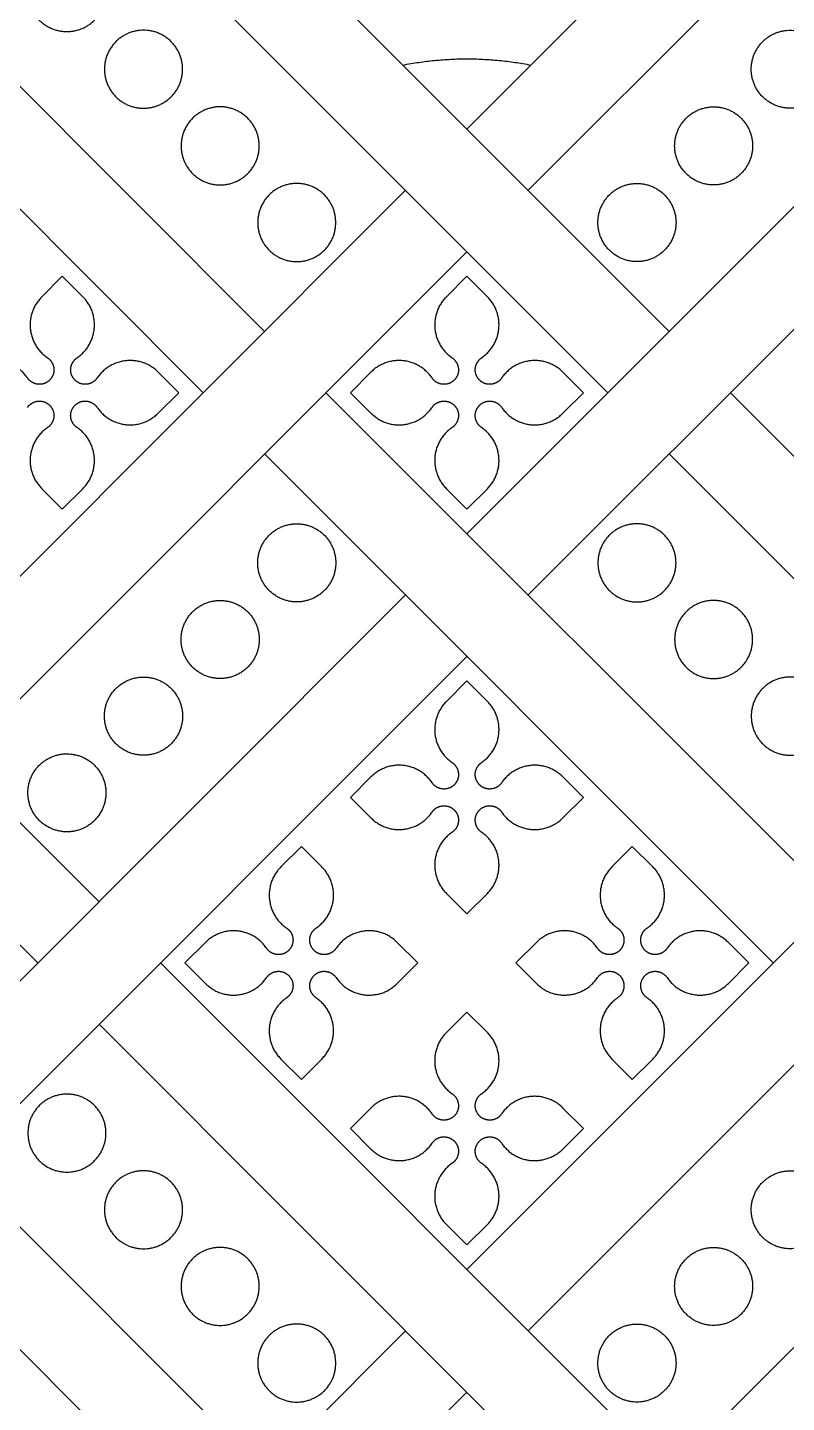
# Model space of a CAD drawing. Header units: millimetres. Extents: x -117 to 119, y -123 to 112.
# Drawn here: x -68.64 to -63.06, y 87.84 to 97.94 of the extents above; entities that cross this region are included whole.
import ezdxf

# ---------------------------------------------------------------- set-up
doc = ezdxf.new("R2010")
doc.units = ezdxf.units.MM
doc.header["$MEASUREMENT"] = 0
doc.layers.add('Layer 03', color=5, linetype='Continuous')

msp = doc.modelspace()

# ---------------------------------------------------------------- linework, layer by layer
at = {"layer": 'Layer 03'}
for p, q in [((-61.771, 100.833), (-65.409, 97.195)), ((-61.248, 100.455), (-64.958, 96.745)), ((-70.133, 98.947), (-66.895, 95.708)), ((-68.07, 98.955), (-64.373, 95.258)), ((-70.584, 98.496), (-67.346, 95.258)), ((-61.712, 97.919), (-65.409, 94.222)), ((-61.369, 97.361), (-64.958, 93.772)), ((-65.859, 96.745), (-69.598, 93.006)), ((-65.409, 96.294), (-69.148, 92.555)), ((-68.382, 96.114), (-68.532, 95.963)), ((-68.231, 95.963), (-68.382, 96.114)), ((-65.409, 96.114), (-65.559, 95.963)), ((-65.258, 95.963), (-65.409, 96.114)), ((-67.526, 95.258), (-67.677, 95.409)), ((-66.114, 95.409), (-66.265, 95.258)), ((-64.553, 95.258), (-64.703, 95.409)), ((-67.677, 95.108), (-67.526, 95.258)), ((-66.445, 95.258), (-62.706, 91.519)), ((-66.265, 95.258), (-66.114, 95.108)), ((-64.703, 95.108), (-64.553, 95.258)), ((-72.301, 94.808), (-68.562, 91.069)), ((-66.895, 94.808), (-63.157, 91.069)), ((-63.922, 94.808), (-60.702, 91.587)), ((-68.532, 94.553), (-68.382, 94.402)), ((-68.382, 94.402), (-68.231, 94.553)), ((-65.559, 94.553), (-65.409, 94.402)), ((-65.409, 94.402), (-65.258, 94.553)), ((-65.859, 93.772), (-69.598, 90.033)), ((-65.409, 93.321), (-69.148, 89.582)), ((-65.409, 93.141), (-65.559, 92.99)), ((-65.258, 92.99), (-65.409, 93.141)), ((-66.114, 92.435), (-66.265, 92.285)), ((-64.553, 92.285), (-64.703, 92.435)), ((-66.265, 92.285), (-66.114, 92.135)), ((-64.703, 92.135), (-64.553, 92.285)), ((-62.171, 92.055), (-65.409, 88.816)), ((-66.625, 91.925), (-66.776, 91.774)), ((-66.475, 91.774), (-66.625, 91.925)), ((-64.193, 91.925), (-64.343, 91.774)), ((-64.042, 91.774), (-64.193, 91.925)), ((-65.559, 91.58), (-65.409, 91.429)), ((-65.409, 91.429), (-65.258, 91.58)), ((-61.72, 91.604), (-64.958, 88.366)), ((-67.33, 91.219), (-67.481, 91.069)), ((-65.769, 91.069), (-65.92, 91.219)), ((-64.898, 91.219), (-65.048, 91.069)), ((-63.337, 91.069), (-63.487, 91.219)), ((-70.634, 91.069), (-66.895, 87.33)), ((-67.481, 91.069), (-67.33, 90.918)), ((-65.92, 90.918), (-65.769, 91.069)), ((-65.048, 91.069), (-64.898, 90.918)), ((-63.487, 90.918), (-63.337, 91.069)), ((-65.409, 90.708), (-65.559, 90.558)), ((-65.258, 90.558), (-65.409, 90.708)), ((-71.085, 90.618), (-67.346, 86.879)), ((-68.112, 90.618), (-64.373, 86.879)), ((-66.776, 90.363), (-66.625, 90.213)), ((-66.625, 90.213), (-66.475, 90.363)), ((-64.343, 90.363), (-64.193, 90.213)), ((-64.193, 90.213), (-64.042, 90.363)), ((-66.114, 90.003), (-66.265, 89.853)), ((-64.553, 89.853), (-64.703, 90.003)), ((-66.265, 89.853), (-66.114, 89.702)), ((-64.703, 89.702), (-64.553, 89.853)), ((-61.712, 89.54), (-65.409, 85.843)), ((-65.559, 89.147), (-65.409, 88.997)), ((-65.409, 88.997), (-65.258, 89.147)), ((-65.859, 88.366), (-69.598, 84.627)), ((-65.409, 87.916), (-69.148, 84.177))]:
    msp.add_line(p, q, dxfattribs=at)
for points in [[(-67.512, 99.298), (-63.922, 95.708)], [(-71.85, 95.258), (-68.112, 91.519)], [(-63.472, 95.258), (-60.251, 92.037)], [(-67.661, 91.069), (-63.922, 87.33)]]:
    msp.add_lwpolyline(points, dxfattribs=at)
for points, weights, knots in [([(-68.635, 98.197), (-68.635, 98.484), (-68.348, 98.484), (-68.061, 98.484), (-68.061, 98.197), (-68.061, 97.911), (-68.348, 97.911), (-68.635, 97.911), (-68.635, 98.197)], [1, 0.707106781187, 1, 0.707106781187, 1, 0.707106781187, 1, 0.707106781187, 1], [0, 0, 0, 1.413717, 1.413717, 2.827433, 2.827433, 4.24115, 4.24115, 5.654867, 5.654867, 5.654867]), ([(-68.072, 97.634), (-68.072, 97.921), (-67.785, 97.921), (-67.498, 97.921), (-67.498, 97.634), (-67.498, 97.348), (-67.785, 97.348), (-68.072, 97.348), (-68.072, 97.634)], [1, 0.707106781187, 1, 0.707106781187, 1, 0.707106781187, 1, 0.707106781187, 1], [0, 0, 0, 1.413717, 1.413717, 2.827433, 2.827433, 4.24115, 4.24115, 5.654867, 5.654867, 5.654867]), ([(-62.746, 97.634), (-62.746, 97.921), (-63.033, 97.921), (-63.319, 97.921), (-63.319, 97.634), (-63.319, 97.348), (-63.033, 97.348), (-62.746, 97.348), (-62.746, 97.634)], [1, 0.707106781187, 1, 0.707106781187, 1, 0.707106781187, 1, 0.707106781187, 1], [0, 0, 0, 1.413717, 1.413717, 2.827433, 2.827433, 4.24115, 4.24115, 5.654867, 5.654867, 5.654867]), ([(-67.509, 97.071), (-67.509, 97.358), (-67.222, 97.358), (-66.935, 97.358), (-66.935, 97.071), (-66.935, 96.784), (-67.222, 96.784), (-67.509, 96.784), (-67.509, 97.071)], [1, 0.707106781187, 1, 0.707106781187, 1, 0.707106781187, 1, 0.707106781187, 1], [0, 0, 0, 1.413717, 1.413717, 2.827433, 2.827433, 4.24115, 4.24115, 5.654867, 5.654867, 5.654867]), ([(-63.309, 97.071), (-63.309, 97.358), (-63.596, 97.358), (-63.882, 97.358), (-63.882, 97.071), (-63.882, 96.784), (-63.596, 96.784), (-63.309, 96.784), (-63.309, 97.071)], [1, 0.707106781187, 1, 0.707106781187, 1, 0.707106781187, 1, 0.707106781187, 1], [0, 0, 0, 1.413717, 1.413717, 2.827433, 2.827433, 4.24115, 4.24115, 5.654867, 5.654867, 5.654867]), ([(-66.946, 96.508), (-66.946, 96.795), (-66.659, 96.795), (-66.372, 96.795), (-66.372, 96.508), (-66.372, 96.221), (-66.659, 96.221), (-66.946, 96.221), (-66.946, 96.508)], [1, 0.707106781187, 1, 0.707106781187, 1, 0.707106781187, 1, 0.707106781187, 1], [0, 0, 0, 1.413717, 1.413717, 2.827433, 2.827433, 4.24115, 4.24115, 5.654867, 5.654867, 5.654867]), ([(-63.872, 96.508), (-63.872, 96.795), (-64.159, 96.795), (-64.446, 96.795), (-64.446, 96.508), (-64.446, 96.221), (-64.159, 96.221), (-63.872, 96.221), (-63.872, 96.508)], [1, 0.707106781187, 1, 0.707106781187, 1, 0.707106781187, 1, 0.707106781187, 1], [0, 0, 0, 1.413717, 1.413717, 2.827433, 2.827433, 4.24115, 4.24115, 5.654867, 5.654867, 5.654867]), ([(-68.532, 95.963), (-68.63, 95.866), (-68.617, 95.729), (-68.604, 95.591), (-68.49, 95.514)], [1, 0.904863889332, 1, 0.904863889332, 1], [31.693684, 31.693684, 31.693684, 32.50269, 32.50269, 33.311695, 33.311695, 33.311695]), ([(-68.274, 95.514), (-68.16, 95.591), (-68.147, 95.729), (-68.134, 95.866), (-68.231, 95.963)], [1, 0.904863889332, 1, 0.904863889332, 1], [28.739447, 28.739447, 28.739447, 29.548452, 29.548452, 30.357457, 30.357457, 30.357457]), ([(-65.559, 95.963), (-65.657, 95.866), (-65.644, 95.729), (-65.631, 95.591), (-65.517, 95.514)], [1, 0.904863889332, 1, 0.904863889332, 1], [31.693684, 31.693684, 31.693684, 32.50269, 32.50269, 33.311695, 33.311695, 33.311695]), ([(-65.301, 95.514), (-65.187, 95.591), (-65.174, 95.729), (-65.161, 95.866), (-65.258, 95.963)], [1, 0.904863889332, 1, 0.904863889332, 1], [28.739447, 28.739447, 28.739447, 29.548452, 29.548452, 30.357457, 30.357457, 30.357457]), ([(-68.638, 95.366), (-68.715, 95.48), (-68.853, 95.493), (-68.99, 95.506), (-69.087, 95.409)], [1, 0.904854530768, 1, 0.904854530768, 1], [34.487142, 34.487142, 34.487142, 35.296228, 35.296228, 36.105314, 36.105314, 36.105314]), ([(-68.49, 95.514), (-68.449, 95.486), (-68.444, 95.436), (-68.439, 95.386), (-68.475, 95.351), (-68.51, 95.315), (-68.56, 95.32), (-68.61, 95.325), (-68.638, 95.366)], [1, 0.904841645653, 1, 0.904841645653, 1, 0.904841645653, 1, 0.904841645653, 1], [33.311695, 33.311695, 33.311695, 33.605557, 33.605557, 33.899418, 33.899418, 34.19328, 34.19328, 34.487142, 34.487142, 34.487142]), ([(-68.126, 95.366), (-68.154, 95.325), (-68.204, 95.32), (-68.254, 95.315), (-68.289, 95.351), (-68.325, 95.386), (-68.32, 95.436), (-68.315, 95.486), (-68.274, 95.514)], [1, 0.904841645653, 1, 0.904841645653, 1, 0.904841645653, 1, 0.904841645653, 1], [27.564, 27.564, 27.564, 27.857861, 27.857861, 28.151723, 28.151723, 28.445585, 28.445585, 28.739447, 28.739447, 28.739447]), ([(-67.677, 95.409), (-67.774, 95.506), (-67.911, 95.493), (-68.048, 95.48), (-68.126, 95.366)], [1, 0.904854530768, 1, 0.904854530768, 1], [25.945827, 25.945827, 25.945827, 26.754913, 26.754913, 27.564, 27.564, 27.564]), ([(-65.665, 95.366), (-65.742, 95.48), (-65.88, 95.493), (-66.017, 95.506), (-66.114, 95.409)], [1, 0.904854530768, 1, 0.904854530768, 1], [34.487142, 34.487142, 34.487142, 35.296228, 35.296228, 36.105314, 36.105314, 36.105314]), ([(-65.517, 95.514), (-65.476, 95.486), (-65.471, 95.436), (-65.466, 95.386), (-65.501, 95.351), (-65.537, 95.315), (-65.587, 95.32), (-65.637, 95.325), (-65.665, 95.366)], [1, 0.904841645653, 1, 0.904841645653, 1, 0.904841645653, 1, 0.904841645653, 1], [33.311695, 33.311695, 33.311695, 33.605557, 33.605557, 33.899418, 33.899418, 34.19328, 34.19328, 34.487142, 34.487142, 34.487142]), ([(-65.153, 95.366), (-65.181, 95.325), (-65.231, 95.32), (-65.281, 95.315), (-65.316, 95.351), (-65.352, 95.386), (-65.347, 95.436), (-65.342, 95.486), (-65.301, 95.514)], [1, 0.904841645653, 1, 0.904841645653, 1, 0.904841645653, 1, 0.904841645653, 1], [27.564, 27.564, 27.564, 27.857861, 27.857861, 28.151723, 28.151723, 28.445585, 28.445585, 28.739447, 28.739447, 28.739447]), ([(-64.703, 95.409), (-64.801, 95.506), (-64.938, 95.493), (-65.075, 95.48), (-65.153, 95.366)], [1, 0.904854530768, 1, 0.904854530768, 1], [25.945827, 25.945827, 25.945827, 26.754913, 26.754913, 27.564, 27.564, 27.564]), ([(-68.638, 95.15), (-68.61, 95.191), (-68.56, 95.196), (-68.51, 95.201), (-68.475, 95.165), (-68.439, 95.13), (-68.444, 95.08), (-68.449, 95.03), (-68.49, 95.002)], [1, 0.904841645654, 1, 0.904841645654, 1, 0.904841645654, 1, 0.904841645654, 1], [39.059714, 39.059714, 39.059714, 39.353575, 39.353575, 39.647437, 39.647437, 39.941299, 39.941299, 40.235161, 40.235161, 40.235161]), ([(-68.274, 95.002), (-68.315, 95.03), (-68.32, 95.08), (-68.325, 95.13), (-68.289, 95.165), (-68.254, 95.201), (-68.204, 95.196), (-68.154, 95.191), (-68.126, 95.15)], [1, 0.904841645653, 1, 0.904841645653, 1, 0.904841645653, 1, 0.904841645653, 1], [21.815981, 21.815981, 21.815981, 22.109843, 22.109843, 22.403704, 22.403704, 22.697566, 22.697566, 22.991428, 22.991428, 22.991428]), ([(-65.665, 95.15), (-65.637, 95.191), (-65.587, 95.196), (-65.537, 95.201), (-65.501, 95.165), (-65.466, 95.13), (-65.471, 95.08), (-65.476, 95.03), (-65.517, 95.002)], [1, 0.904841645654, 1, 0.904841645654, 1, 0.904841645654, 1, 0.904841645654, 1], [39.059714, 39.059714, 39.059714, 39.353575, 39.353575, 39.647437, 39.647437, 39.941299, 39.941299, 40.235161, 40.235161, 40.235161]), ([(-65.301, 95.002), (-65.342, 95.03), (-65.347, 95.08), (-65.352, 95.13), (-65.316, 95.165), (-65.281, 95.201), (-65.231, 95.196), (-65.181, 95.191), (-65.153, 95.15)], [1, 0.904841645653, 1, 0.904841645653, 1, 0.904841645653, 1, 0.904841645653, 1], [21.815981, 21.815981, 21.815981, 22.109843, 22.109843, 22.403704, 22.403704, 22.697566, 22.697566, 22.991428, 22.991428, 22.991428]), ([(-68.126, 95.15), (-68.048, 95.036), (-67.911, 95.023), (-67.774, 95.01), (-67.677, 95.108)], [1, 0.904854530768, 1, 0.904854530768, 1], [22.991428, 22.991428, 22.991428, 23.800514, 23.800514, 24.6096, 24.6096, 24.6096]), ([(-66.114, 95.108), (-66.017, 95.01), (-65.88, 95.023), (-65.742, 95.036), (-65.665, 95.15)], [1, 0.904854530768, 1, 0.904854530768, 1], [37.441541, 37.441541, 37.441541, 38.250627, 38.250627, 39.059714, 39.059714, 39.059714]), ([(-65.153, 95.15), (-65.075, 95.036), (-64.938, 95.023), (-64.801, 95.01), (-64.703, 95.108)], [1, 0.904854530768, 1, 0.904854530768, 1], [22.991428, 22.991428, 22.991428, 23.800514, 23.800514, 24.6096, 24.6096, 24.6096]), ([(-68.49, 95.002), (-68.604, 94.925), (-68.617, 94.787), (-68.63, 94.65), (-68.532, 94.553)], [1, 0.904863889332, 1, 0.904863889332, 1], [40.235161, 40.235161, 40.235161, 41.044166, 41.044166, 41.853171, 41.853171, 41.853171]), ([(-68.231, 94.553), (-68.134, 94.65), (-68.147, 94.787), (-68.16, 94.925), (-68.274, 95.002)], [1, 0.904863889332, 1, 0.904863889332, 1], [20.19797, 20.19797, 20.19797, 21.006976, 21.006976, 21.815981, 21.815981, 21.815981]), ([(-65.517, 95.002), (-65.631, 94.925), (-65.644, 94.787), (-65.657, 94.65), (-65.559, 94.553)], [1, 0.904863889332, 1, 0.904863889332, 1], [40.235161, 40.235161, 40.235161, 41.044166, 41.044166, 41.853171, 41.853171, 41.853171]), ([(-65.258, 94.553), (-65.161, 94.65), (-65.174, 94.787), (-65.187, 94.925), (-65.301, 95.002)], [1, 0.904863889332, 1, 0.904863889332, 1], [20.19797, 20.19797, 20.19797, 21.006976, 21.006976, 21.815981, 21.815981, 21.815981]), ([(-66.372, 94.008), (-66.372, 94.295), (-66.659, 94.295), (-66.946, 94.295), (-66.946, 94.008), (-66.946, 93.721), (-66.659, 93.721), (-66.372, 93.721), (-66.372, 94.008)], [1, 0.707106781187, 1, 0.707106781187, 1, 0.707106781187, 1, 0.707106781187, 1], [0, 0, 0, 1.413717, 1.413717, 2.827433, 2.827433, 4.24115, 4.24115, 5.654867, 5.654867, 5.654867]), ([(-64.446, 94.008), (-64.446, 94.295), (-64.159, 94.295), (-63.872, 94.295), (-63.872, 94.008), (-63.872, 93.721), (-64.159, 93.721), (-64.446, 93.721), (-64.446, 94.008)], [1, 0.707106781187, 1, 0.707106781187, 1, 0.707106781187, 1, 0.707106781187, 1], [0, 0, 0, 1.413717, 1.413717, 2.827433, 2.827433, 4.24115, 4.24115, 5.654867, 5.654867, 5.654867]), ([(-66.935, 93.445), (-66.935, 93.732), (-67.222, 93.732), (-67.509, 93.732), (-67.509, 93.445), (-67.509, 93.158), (-67.222, 93.158), (-66.935, 93.158), (-66.935, 93.445)], [1, 0.707106781187, 1, 0.707106781187, 1, 0.707106781187, 1, 0.707106781187, 1], [0, 0, 0, 1.413717, 1.413717, 2.827433, 2.827433, 4.24115, 4.24115, 5.654867, 5.654867, 5.654867]), ([(-63.882, 93.445), (-63.882, 93.732), (-63.596, 93.732), (-63.309, 93.732), (-63.309, 93.445), (-63.309, 93.158), (-63.596, 93.158), (-63.882, 93.158), (-63.882, 93.445)], [1, 0.707106781187, 1, 0.707106781187, 1, 0.707106781187, 1, 0.707106781187, 1], [0, 0, 0, 1.413717, 1.413717, 2.827433, 2.827433, 4.24115, 4.24115, 5.654867, 5.654867, 5.654867]), ([(-67.498, 92.882), (-67.498, 93.169), (-67.785, 93.169), (-68.072, 93.169), (-68.072, 92.882), (-68.072, 92.595), (-67.785, 92.595), (-67.498, 92.595), (-67.498, 92.882)], [1, 0.707106781187, 1, 0.707106781187, 1, 0.707106781187, 1, 0.707106781187, 1], [0, 0, 0, 1.413717, 1.413717, 2.827433, 2.827433, 4.24115, 4.24115, 5.654867, 5.654867, 5.654867]), ([(-63.319, 92.882), (-63.319, 93.169), (-63.033, 93.169), (-62.746, 93.169), (-62.746, 92.882), (-62.746, 92.595), (-63.033, 92.595), (-63.319, 92.595), (-63.319, 92.882)], [1, 0.707106781187, 1, 0.707106781187, 1, 0.707106781187, 1, 0.707106781187, 1], [0, 0, 0, 1.413717, 1.413717, 2.827433, 2.827433, 4.24115, 4.24115, 5.654867, 5.654867, 5.654867]), ([(-65.559, 92.99), (-65.657, 92.893), (-65.644, 92.756), (-65.631, 92.618), (-65.517, 92.541)], [1, 0.904863889332, 1, 0.904863912014, 0.999999954636], [54.685112, 54.685112, 54.685112, 55.494117, 55.494117, 56.303123, 56.303123, 56.303123]), ([(-65.301, 92.541), (-65.187, 92.618), (-65.174, 92.756), (-65.161, 92.893), (-65.258, 92.99)], [0.999999954636, 0.904863912014, 1, 0.904863889332, 1], [51.730874, 51.730874, 51.730874, 52.53988, 52.53988, 53.348885, 53.348885, 53.348885]), ([(-68.061, 92.319), (-68.061, 92.605), (-68.348, 92.605), (-68.635, 92.605), (-68.635, 92.319), (-68.635, 92.032), (-68.348, 92.032), (-68.061, 92.032), (-68.061, 92.319)], [1, 0.707106781187, 1, 0.707106781187, 1, 0.707106781187, 1, 0.707106781187, 1], [0, 0, 0, 1.413717, 1.413717, 2.827433, 2.827433, 4.24115, 4.24115, 5.654867, 5.654867, 5.654867]), ([(-65.517, 92.541), (-65.476, 92.513), (-65.471, 92.463), (-65.466, 92.413), (-65.501, 92.378), (-65.537, 92.342), (-65.587, 92.347), (-65.637, 92.352), (-65.665, 92.393)], [0.999999954625, 0.904841668341, 1, 0.904841645654, 1, 0.904841645654, 1, 0.904841645654, 1], [56.303123, 56.303123, 56.303123, 56.596984, 56.596984, 56.890846, 56.890846, 57.184708, 57.184708, 57.47857, 57.47857, 57.47857]), ([(-65.153, 92.393), (-65.181, 92.352), (-65.231, 92.347), (-65.281, 92.342), (-65.316, 92.378), (-65.352, 92.413), (-65.347, 92.463), (-65.342, 92.513), (-65.301, 92.541)], [0.999999954625, 0.904841668341, 1, 0.904841645653, 1, 0.904841645653, 1, 0.904841668341, 0.999999954625], [50.555428, 50.555428, 50.555428, 50.849289, 50.849289, 51.143151, 51.143151, 51.437013, 51.437013, 51.730874, 51.730874, 51.730874]), ([(-65.665, 92.393), (-65.742, 92.507), (-65.88, 92.52), (-66.017, 92.533), (-66.114, 92.435)], [1, 0.904854530768, 1, 0.904854530768, 1], [57.47857, 57.47857, 57.47857, 58.287656, 58.287656, 59.096742, 59.096742, 59.096742]), ([(-64.703, 92.435), (-64.801, 92.533), (-64.938, 92.52), (-65.075, 92.507), (-65.153, 92.393)], [1, 0.904854530768, 1, 0.904854553452, 0.999999954631], [48.937255, 48.937255, 48.937255, 49.746341, 49.746341, 50.555428, 50.555428, 50.555428]), ([(-65.665, 92.177), (-65.637, 92.218), (-65.587, 92.223), (-65.537, 92.228), (-65.501, 92.192), (-65.466, 92.157), (-65.471, 92.107), (-65.476, 92.057), (-65.517, 92.029)], [1, 0.904841645653, 1, 0.904841645653, 1, 0.904841645653, 1, 0.904841668341, 0.999999954625], [62.051142, 62.051142, 62.051142, 62.345003, 62.345003, 62.638865, 62.638865, 62.932727, 62.932727, 63.226588, 63.226588, 63.226588]), ([(-65.301, 92.029), (-65.342, 92.057), (-65.347, 92.107), (-65.352, 92.157), (-65.316, 92.192), (-65.281, 92.228), (-65.231, 92.223), (-65.181, 92.218), (-65.153, 92.177)], [0.999999954625, 0.904841668341, 1, 0.904841645653, 1, 0.904841645653, 1, 0.904841645653, 1], [44.807409, 44.807409, 44.807409, 45.101271, 45.101271, 45.395132, 45.395132, 45.688994, 45.688994, 45.982856, 45.982856, 45.982856]), ([(-66.114, 92.135), (-66.017, 92.037), (-65.88, 92.05), (-65.742, 92.063), (-65.665, 92.177)], [1, 0.904854530768, 1, 0.904854530768, 1], [60.432969, 60.432969, 60.432969, 61.242055, 61.242055, 62.051142, 62.051142, 62.051142]), ([(-65.153, 92.177), (-65.075, 92.063), (-64.938, 92.05), (-64.801, 92.037), (-64.703, 92.135)], [1, 0.904854530768, 1, 0.904854553452, 0.999999954631], [45.982856, 45.982856, 45.982856, 46.791942, 46.791942, 47.601028, 47.601028, 47.601028]), ([(-65.517, 92.029), (-65.631, 91.952), (-65.644, 91.814), (-65.657, 91.677), (-65.559, 91.58)], [0.999999954636, 0.904863912014, 1, 0.904863889332, 1], [40.235161, 40.235161, 40.235161, 41.044166, 41.044166, 41.853171, 41.853171, 41.853171]), ([(-65.258, 91.58), (-65.161, 91.677), (-65.174, 91.814), (-65.187, 91.952), (-65.301, 92.029)], [1, 0.904863889332, 1, 0.904863912014, 0.999999954636], [43.189398, 43.189398, 43.189398, 43.998404, 43.998404, 44.807409, 44.807409, 44.807409]), ([(-66.776, 91.774), (-66.873, 91.677), (-66.86, 91.539), (-66.847, 91.402), (-66.733, 91.325)], [1, 0.904863889332, 1, 0.904863912014, 0.999999954636], [54.685112, 54.685112, 54.685112, 55.494117, 55.494117, 56.303123, 56.303123, 56.303123]), ([(-66.517, 91.325), (-66.403, 91.402), (-66.39, 91.539), (-66.377, 91.677), (-66.475, 91.774)], [1, 0.904863889332, 1, 0.904863912014, 0.999999954636], [51.730874, 51.730874, 51.730874, 52.53988, 52.53988, 53.348885, 53.348885, 53.348885]), ([(-64.343, 91.774), (-64.441, 91.677), (-64.428, 91.539), (-64.415, 91.402), (-64.301, 91.325)], [1, 0.904863889332, 1, 0.904863889332, 1], [54.685112, 54.685112, 54.685112, 55.494117, 55.494117, 56.303123, 56.303123, 56.303123]), ([(-64.085, 91.325), (-63.971, 91.402), (-63.958, 91.539), (-63.945, 91.677), (-64.042, 91.774)], [0.999999954636, 0.904863912014, 1, 0.904863889332, 1], [51.730874, 51.730874, 51.730874, 52.53988, 52.53988, 53.348885, 53.348885, 53.348885]), ([(-66.733, 91.325), (-66.692, 91.297), (-66.687, 91.247), (-66.682, 91.197), (-66.718, 91.161), (-66.753, 91.126), (-66.803, 91.131), (-66.853, 91.135), (-66.881, 91.177)], [0.999999954625, 0.904841668341, 1, 0.904841645654, 1, 0.904841645654, 1, 0.904841645654, 1], [56.303123, 56.303123, 56.303123, 56.596984, 56.596984, 56.890846, 56.890846, 57.184708, 57.184708, 57.47857, 57.47857, 57.47857]), ([(-66.369, 91.177), (-66.397, 91.135), (-66.447, 91.131), (-66.497, 91.126), (-66.532, 91.161), (-66.568, 91.197), (-66.563, 91.247), (-66.558, 91.297), (-66.517, 91.325)], [0.999999954625, 0.904841668341, 1, 0.904841645653, 1, 0.904841645653, 1, 0.904841645653, 1], [50.555428, 50.555428, 50.555428, 50.849289, 50.849289, 51.143151, 51.143151, 51.437013, 51.437013, 51.730874, 51.730874, 51.730874]), ([(-64.301, 91.325), (-64.259, 91.297), (-64.255, 91.247), (-64.25, 91.197), (-64.285, 91.161), (-64.321, 91.126), (-64.371, 91.131), (-64.42, 91.135), (-64.449, 91.177)], [1, 0.904841645654, 1, 0.904841645654, 1, 0.904841645654, 1, 0.904841645654, 1], [56.303123, 56.303123, 56.303123, 56.596985, 56.596985, 56.890846, 56.890846, 57.184708, 57.184708, 57.47857, 57.47857, 57.47857]), ([(-63.937, 91.177), (-63.965, 91.135), (-64.015, 91.131), (-64.065, 91.126), (-64.1, 91.161), (-64.135, 91.197), (-64.131, 91.247), (-64.126, 91.297), (-64.085, 91.325)], [1, 0.904841645653, 1, 0.904841645653, 1, 0.904841645653, 1, 0.904841668341, 0.999999954625], [50.555428, 50.555428, 50.555428, 50.849289, 50.849289, 51.143151, 51.143151, 51.437013, 51.437013, 51.730874, 51.730874, 51.730874]), ([(-66.881, 91.177), (-66.959, 91.291), (-67.096, 91.304), (-67.233, 91.317), (-67.33, 91.219)], [1, 0.904854530768, 1, 0.904854553452, 0.999999954631], [57.47857, 57.47857, 57.47857, 58.287656, 58.287656, 59.096742, 59.096742, 59.096742]), ([(-65.92, 91.219), (-66.017, 91.317), (-66.154, 91.304), (-66.292, 91.291), (-66.369, 91.177)], [1, 0.904854530768, 1, 0.904854553452, 0.999999954631], [48.937255, 48.937255, 48.937255, 49.746341, 49.746341, 50.555428, 50.555428, 50.555428]), ([(-64.449, 91.177), (-64.526, 91.291), (-64.663, 91.304), (-64.801, 91.317), (-64.898, 91.219)], [1, 0.904854530768, 1, 0.904854553452, 0.999999954631], [57.47857, 57.47857, 57.47857, 58.287656, 58.287656, 59.096742, 59.096742, 59.096742]), ([(-63.487, 91.219), (-63.585, 91.317), (-63.722, 91.304), (-63.859, 91.291), (-63.937, 91.177)], [0.999999954631, 0.904854553452, 1, 0.904854530768, 1], [48.937255, 48.937255, 48.937255, 49.746341, 49.746341, 50.555428, 50.555428, 50.555428]), ([(-67.33, 90.918), (-67.233, 90.821), (-67.096, 90.834), (-66.959, 90.847), (-66.881, 90.961)], [1, 0.904854530768, 1, 0.904854530768, 1], [60.432969, 60.432969, 60.432969, 61.242055, 61.242055, 62.051142, 62.051142, 62.051142]), ([(-66.881, 90.961), (-66.853, 91.002), (-66.803, 91.007), (-66.753, 91.012), (-66.718, 90.976), (-66.682, 90.941), (-66.687, 90.891), (-66.692, 90.841), (-66.733, 90.813)], [1, 0.904841645654, 1, 0.904841645654, 1, 0.904841645654, 1, 0.904841645654, 1], [62.051142, 62.051142, 62.051142, 62.345003, 62.345003, 62.638865, 62.638865, 62.932727, 62.932727, 63.226588, 63.226588, 63.226588]), ([(-66.517, 90.813), (-66.558, 90.841), (-66.563, 90.891), (-66.568, 90.941), (-66.532, 90.976), (-66.497, 91.012), (-66.447, 91.007), (-66.397, 91.002), (-66.369, 90.961)], [1, 0.904841645653, 1, 0.904841645653, 1, 0.904841645653, 1, 0.904841645653, 1], [44.807409, 44.807409, 44.807409, 45.101271, 45.101271, 45.395132, 45.395132, 45.688994, 45.688994, 45.982856, 45.982856, 45.982856]), ([(-66.369, 90.961), (-66.292, 90.847), (-66.154, 90.834), (-66.017, 90.821), (-65.92, 90.918)], [1, 0.904854530768, 1, 0.904854530768, 1], [45.982856, 45.982856, 45.982856, 46.791942, 46.791942, 47.601028, 47.601028, 47.601028]), ([(-64.898, 90.918), (-64.801, 90.821), (-64.663, 90.834), (-64.526, 90.847), (-64.449, 90.961)], [1, 0.904854530768, 1, 0.904854553452, 0.999999954631], [60.432969, 60.432969, 60.432969, 61.242055, 61.242055, 62.051142, 62.051142, 62.051142]), ([(-64.449, 90.961), (-64.42, 91.002), (-64.371, 91.007), (-64.321, 91.012), (-64.285, 90.976), (-64.25, 90.941), (-64.255, 90.891), (-64.259, 90.841), (-64.301, 90.813)], [0.999999954625, 0.904841668341, 1, 0.904841645653, 1, 0.904841645653, 1, 0.904841645653, 1], [62.051142, 62.051142, 62.051142, 62.345003, 62.345003, 62.638865, 62.638865, 62.932727, 62.932727, 63.226588, 63.226588, 63.226588]), ([(-64.085, 90.813), (-64.126, 90.841), (-64.131, 90.891), (-64.135, 90.941), (-64.1, 90.976), (-64.065, 91.012), (-64.015, 91.007), (-63.965, 91.002), (-63.937, 90.961)], [1, 0.904841645653, 1, 0.904841645653, 1, 0.904841645653, 1, 0.904841645653, 1], [44.807409, 44.807409, 44.807409, 45.101271, 45.101271, 45.395132, 45.395132, 45.688994, 45.688994, 45.982856, 45.982856, 45.982856]), ([(-63.937, 90.961), (-63.859, 90.847), (-63.722, 90.834), (-63.585, 90.821), (-63.487, 90.918)], [1, 0.904854530768, 1, 0.904854530768, 1], [45.982856, 45.982856, 45.982856, 46.791942, 46.791942, 47.601028, 47.601028, 47.601028]), ([(-66.733, 90.813), (-66.847, 90.735), (-66.86, 90.598), (-66.873, 90.461), (-66.776, 90.363)], [1, 0.904863889332, 1, 0.904863912014, 0.999999954636], [40.235161, 40.235161, 40.235161, 41.044166, 41.044166, 41.853171, 41.853171, 41.853171]), ([(-66.475, 90.363), (-66.377, 90.461), (-66.39, 90.598), (-66.403, 90.735), (-66.517, 90.813)], [1, 0.904863889332, 1, 0.904863912014, 0.999999954636], [43.189398, 43.189398, 43.189398, 43.998404, 43.998404, 44.807409, 44.807409, 44.807409]), ([(-64.301, 90.813), (-64.415, 90.735), (-64.428, 90.598), (-64.441, 90.461), (-64.343, 90.363)], [1, 0.904863889332, 1, 0.904863889332, 1], [40.235161, 40.235161, 40.235161, 41.044166, 41.044166, 41.853171, 41.853171, 41.853171]), ([(-64.042, 90.363), (-63.945, 90.461), (-63.958, 90.598), (-63.971, 90.735), (-64.085, 90.813)], [1, 0.904863889332, 1, 0.904863889332, 1], [43.189398, 43.189398, 43.189398, 43.998403, 43.998403, 44.807409, 44.807409, 44.807409]), ([(-65.559, 90.558), (-65.657, 90.46), (-65.644, 90.323), (-65.631, 90.186), (-65.517, 90.108)], [1, 0.904863889332, 1, 0.904863912014, 0.999999954636], [54.685112, 54.685112, 54.685112, 55.494117, 55.494117, 56.303123, 56.303123, 56.303123]), ([(-65.301, 90.108), (-65.187, 90.186), (-65.174, 90.323), (-65.161, 90.46), (-65.258, 90.558)], [0.999999954636, 0.904863912014, 1, 0.904863912014, 0.999999954636], [51.730874, 51.730874, 51.730874, 52.53988, 52.53988, 53.348885, 53.348885, 53.348885]), ([(-68.635, 89.819), (-68.635, 90.105), (-68.348, 90.105), (-68.061, 90.105), (-68.061, 89.819), (-68.061, 89.532), (-68.348, 89.532), (-68.635, 89.532), (-68.635, 89.819)], [1, 0.707106781187, 1, 0.707106781187, 1, 0.707106781187, 1, 0.707106781187, 1], [0, 0, 0, 1.413717, 1.413717, 2.827433, 2.827433, 4.24115, 4.24115, 5.654867, 5.654867, 5.654867]), ([(-65.517, 90.108), (-65.476, 90.08), (-65.471, 90.03), (-65.466, 89.981), (-65.501, 89.945), (-65.537, 89.91), (-65.587, 89.914), (-65.637, 89.919), (-65.665, 89.961)], [0.999999954625, 0.904841668341, 1, 0.904841645653, 1, 0.904841645653, 1, 0.904841645653, 1], [56.303123, 56.303123, 56.303123, 56.596984, 56.596984, 56.890846, 56.890846, 57.184708, 57.184708, 57.47857, 57.47857, 57.47857]), ([(-65.153, 89.961), (-65.181, 89.919), (-65.231, 89.914), (-65.281, 89.91), (-65.316, 89.945), (-65.352, 89.981), (-65.347, 90.03), (-65.342, 90.08), (-65.301, 90.108)], [0.999999954625, 0.904841668341, 1, 0.904841645653, 1, 0.904841645653, 1, 0.904841668341, 0.999999954625], [50.555428, 50.555428, 50.555428, 50.849289, 50.849289, 51.143151, 51.143151, 51.437013, 51.437013, 51.730874, 51.730874, 51.730874]), ([(-65.665, 89.961), (-65.742, 90.075), (-65.88, 90.088), (-66.017, 90.1), (-66.114, 90.003)], [1, 0.904854530767, 1, 0.904854553452, 0.999999954631], [57.47857, 57.47857, 57.47857, 58.287656, 58.287656, 59.096742, 59.096742, 59.096742]), ([(-64.703, 90.003), (-64.801, 90.1), (-64.938, 90.088), (-65.075, 90.075), (-65.153, 89.961)], [1, 0.904854530768, 1, 0.904854553452, 0.999999954631], [48.937255, 48.937255, 48.937255, 49.746341, 49.746341, 50.555428, 50.555428, 50.555428]), ([(-66.114, 89.702), (-66.017, 89.605), (-65.88, 89.618), (-65.742, 89.63), (-65.665, 89.744)], [1, 0.904854530768, 1, 0.904854530768, 1], [60.432969, 60.432969, 60.432969, 61.242055, 61.242055, 62.051142, 62.051142, 62.051142]), ([(-65.665, 89.744), (-65.637, 89.786), (-65.587, 89.791), (-65.537, 89.795), (-65.501, 89.76), (-65.466, 89.724), (-65.471, 89.675), (-65.476, 89.625), (-65.517, 89.597)], [1, 0.904841645653, 1, 0.904841645653, 1, 0.904841645653, 1, 0.904841645653, 1], [62.051142, 62.051142, 62.051142, 62.345003, 62.345003, 62.638865, 62.638865, 62.932727, 62.932727, 63.226588, 63.226588, 63.226588]), ([(-65.301, 89.597), (-65.342, 89.625), (-65.347, 89.675), (-65.352, 89.724), (-65.316, 89.76), (-65.281, 89.795), (-65.231, 89.791), (-65.181, 89.786), (-65.153, 89.744)], [1, 0.904841645653, 1, 0.904841645653, 1, 0.904841645653, 1, 0.904841645653, 1], [44.807409, 44.807409, 44.807409, 45.101271, 45.101271, 45.395132, 45.395132, 45.688994, 45.688994, 45.982856, 45.982856, 45.982856]), ([(-65.153, 89.744), (-65.075, 89.63), (-64.938, 89.618), (-64.801, 89.605), (-64.703, 89.702)], [1, 0.904854530768, 1, 0.904854530768, 1], [45.982856, 45.982856, 45.982856, 46.791942, 46.791942, 47.601028, 47.601028, 47.601028]), ([(-65.517, 89.597), (-65.631, 89.519), (-65.644, 89.382), (-65.657, 89.245), (-65.559, 89.147)], [1, 0.904863889332, 1, 0.904863889332, 1], [40.235161, 40.235161, 40.235161, 41.044166, 41.044166, 41.853171, 41.853171, 41.853171]), ([(-65.258, 89.147), (-65.161, 89.245), (-65.174, 89.382), (-65.187, 89.519), (-65.301, 89.597)], [0.999999954636, 0.904863912014, 1, 0.904863889332, 1], [43.189398, 43.189398, 43.189398, 43.998403, 43.998403, 44.807409, 44.807409, 44.807409]), ([(-68.072, 89.256), (-68.072, 89.542), (-67.785, 89.542), (-67.498, 89.542), (-67.498, 89.256), (-67.498, 88.969), (-67.785, 88.969), (-68.072, 88.969), (-68.072, 89.256)], [1, 0.707106781187, 1, 0.707106781187, 1, 0.707106781187, 1, 0.707106781187, 1], [0, 0, 0, 1.413717, 1.413717, 2.827433, 2.827433, 4.24115, 4.24115, 5.654867, 5.654867, 5.654867]), ([(-62.746, 89.256), (-62.746, 89.542), (-63.033, 89.542), (-63.319, 89.542), (-63.319, 89.256), (-63.319, 88.969), (-63.033, 88.969), (-62.746, 88.969), (-62.746, 89.256)], [1, 0.707106781187, 1, 0.707106781187, 1, 0.707106781187, 1, 0.707106781187, 1], [0, 0, 0, 1.413717, 1.413717, 2.827433, 2.827433, 4.24115, 4.24115, 5.654867, 5.654867, 5.654867]), ([(-67.509, 88.693), (-67.509, 88.979), (-67.222, 88.979), (-66.935, 88.979), (-66.935, 88.693), (-66.935, 88.406), (-67.222, 88.406), (-67.509, 88.406), (-67.509, 88.693)], [1, 0.707106781187, 1, 0.707106781187, 1, 0.707106781187, 1, 0.707106781187, 1], [0, 0, 0, 1.413717, 1.413717, 2.827433, 2.827433, 4.24115, 4.24115, 5.654867, 5.654867, 5.654867]), ([(-63.309, 88.693), (-63.309, 88.979), (-63.596, 88.979), (-63.882, 88.979), (-63.882, 88.693), (-63.882, 88.406), (-63.596, 88.406), (-63.309, 88.406), (-63.309, 88.693)], [1, 0.707106781187, 1, 0.707106781187, 1, 0.707106781187, 1, 0.707106781187, 1], [0, 0, 0, 1.413717, 1.413717, 2.827433, 2.827433, 4.24115, 4.24115, 5.654867, 5.654867, 5.654867]), ([(-66.946, 88.129), (-66.946, 88.416), (-66.659, 88.416), (-66.372, 88.416), (-66.372, 88.129), (-66.372, 87.843), (-66.659, 87.843), (-66.946, 87.843), (-66.946, 88.129)], [1, 0.707106781187, 1, 0.707106781187, 1, 0.707106781187, 1, 0.707106781187, 1], [0, 0, 0, 1.413717, 1.413717, 2.827433, 2.827433, 4.24115, 4.24115, 5.654867, 5.654867, 5.654867]), ([(-63.872, 88.129), (-63.872, 88.416), (-64.159, 88.416), (-64.446, 88.416), (-64.446, 88.129), (-64.446, 87.843), (-64.159, 87.843), (-63.872, 87.843), (-63.872, 88.129)], [1, 0.707106781187, 1, 0.707106781187, 1, 0.707106781187, 1, 0.707106781187, 1], [0, 0, 0, 1.413717, 1.413717, 2.827433, 2.827433, 4.24115, 4.24115, 5.654867, 5.654867, 5.654867])]:
    msp.add_rational_spline(points, weights, degree=2, knots=knots, dxfattribs=at)
msp.add_rational_spline([(-65.879, 97.665), (-65.409, 97.757), (-64.939, 97.665)], [1, 0.9814504407, 1], degree=2, dxfattribs=at)

doc.saveas('drawing.dxf')
